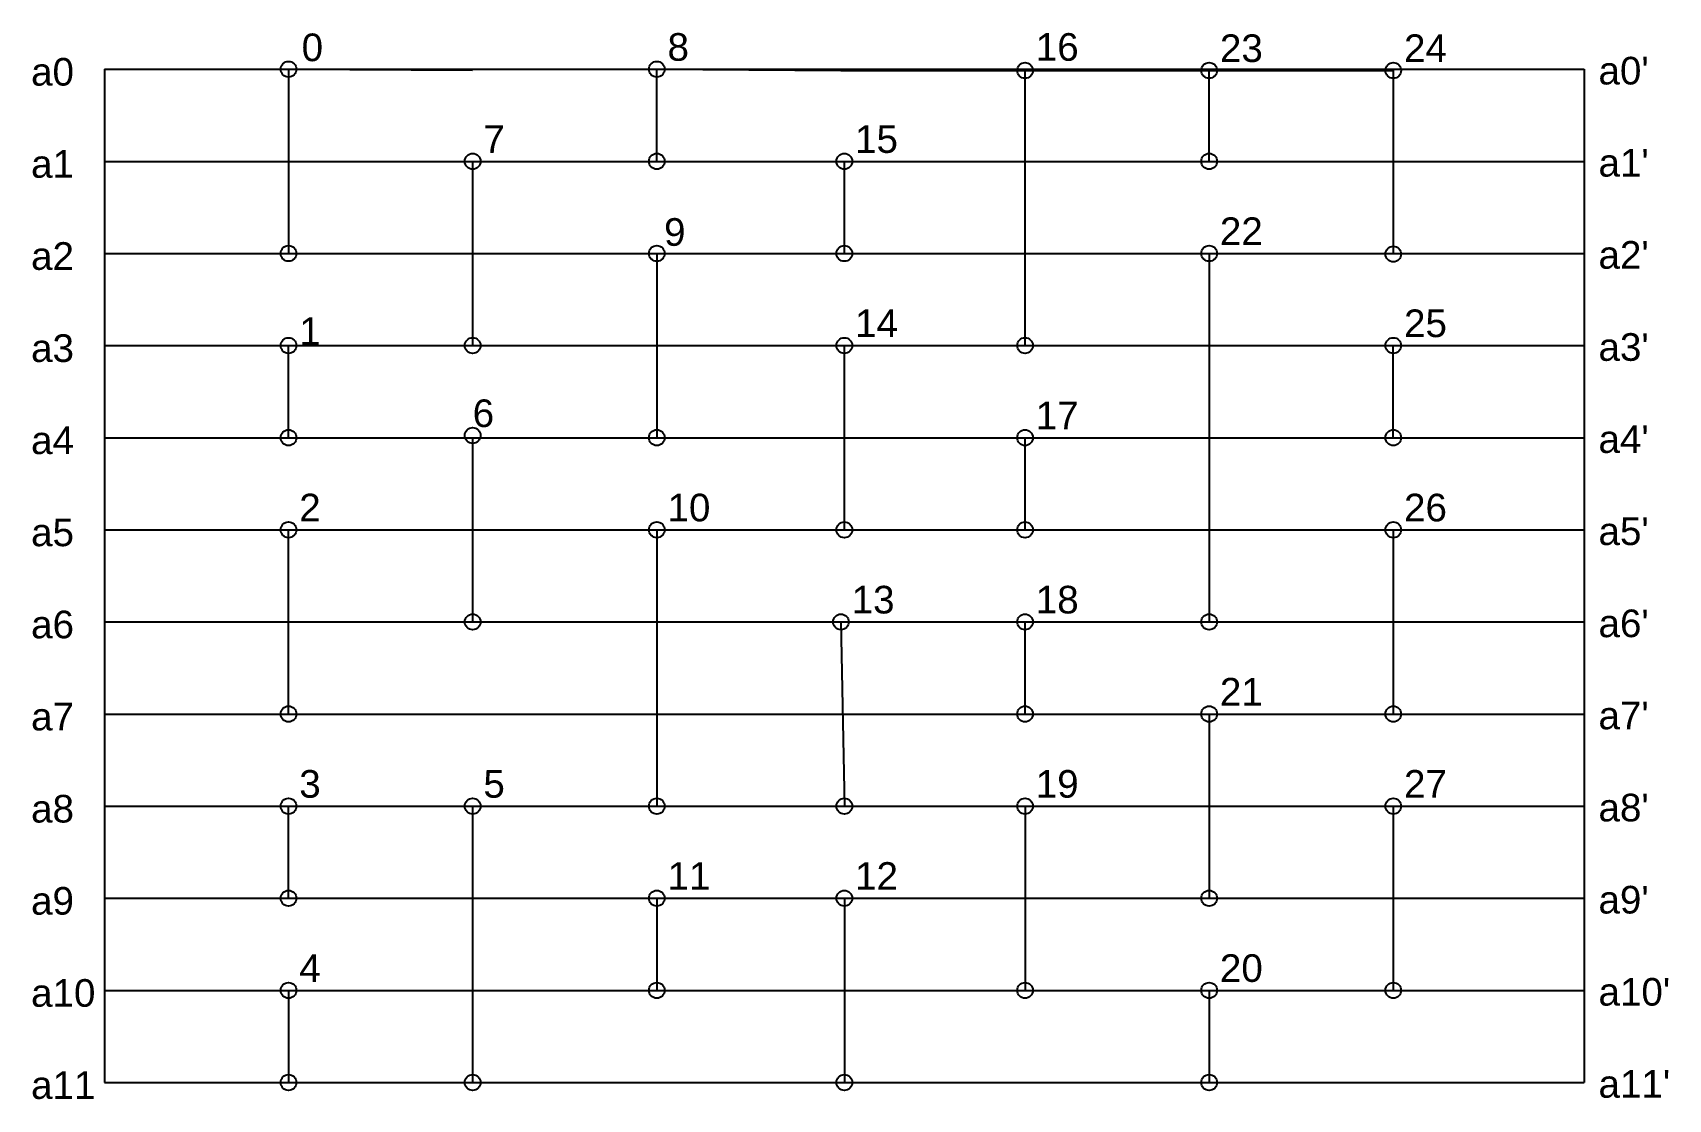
# Model space of a CAD drawing. Header units: inches. Extents: x 58.6 to 147.5, y 11.2 to 69.1.
import ezdxf

# ---------------------------------------------------------------- set-up
doc = ezdxf.new("R2010")
doc.units = ezdxf.units.IN
doc.header["$MEASUREMENT"] = 0
doc.styles.get("Standard").update_dxf_attribs({"font": 'arial.ttf'})

msp = doc.modelspace()

# ---------------------------------------------------------------- linework, layer by layer
for p, q in [((62.525, 67.085), (62.525, 62.085)), ((62.525, 67.085), (142.896, 67.085)), ((62.525, 67.085), (72.525, 67.085)), ((72.525, 67.085), (72.525, 57.085)), ((72.525, 67.085), (82.525, 67.03)), ((92.525, 62.085), (92.525, 67.085)), ((92.525, 67.085), (102.525, 67.011)), ((102.525, 67.011), (112.525, 67.018)), ((112.525, 52.085), (112.525, 67.018)), ((112.525, 67.018), (122.525, 67.018)), ((122.525, 62.085), (122.525, 67.018)), ((122.525, 67.018), (132.525, 67.018)), ((132.525, 67.018), (132.525, 57.052)), ((142.896, 67.085), (142.896, 62.085)), ((62.525, 62.085), (62.525, 57.085)), ((62.525, 62.085), (142.896, 62.085)), ((82.525, 62.085), (82.525, 52.085)), ((82.525, 62.085), (92.525, 62.085)), ((102.711, 57.085), (102.711, 62.085)), ((142.896, 62.085), (142.896, 57.085)), ((62.525, 57.085), (62.525, 52.085)), ((62.525, 57.085), (142.896, 57.085)), ((92.525, 57.085), (92.525, 47.085)), ((122.525, 57.085), (122.525, 37.085)), ((142.896, 57.085), (142.896, 52.085)), ((62.525, 52.085), (62.525, 47.085)), ((62.525, 52.085), (142.896, 52.085)), ((72.525, 47.085), (72.525, 52.085)), ((102.711, 42.085), (102.711, 52.085)), ((132.525, 47.085), (132.525, 52.085)), ((142.896, 52.085), (142.896, 47.085)), ((62.525, 47.085), (62.525, 42.085)), ((62.525, 47.085), (142.896, 47.085)), ((82.525, 47.085), (82.525, 37.085)), ((112.525, 42.085), (112.525, 47.085)), ((142.896, 47.085), (142.896, 42.085)), ((62.525, 42.085), (62.525, 37.085)), ((62.525, 42.085), (142.896, 42.085)), ((72.525, 32.085), (72.525, 42.085)), ((92.525, 42.085), (92.525, 27.085)), ((132.525, 42.085), (132.525, 32.085)), ((142.896, 42.085), (142.896, 37.085)), ((62.525, 37.085), (62.525, 32.085)), ((62.525, 37.085), (142.896, 37.085)), ((102.525, 37.085), (102.711, 27.085)), ((112.525, 32.085), (112.525, 37.085)), ((142.896, 37.085), (142.896, 32.085)), ((62.525, 32.085), (62.525, 27.085)), ((62.525, 32.085), (142.896, 32.085)), ((122.525, 32.085), (122.525, 22.085)), ((142.896, 32.085), (142.896, 27.085)), ((62.525, 27.085), (62.525, 22.085)), ((62.525, 27.085), (142.896, 27.085)), ((72.525, 22.085), (72.525, 27.085)), ((82.525, 27.085), (82.525, 12.085)), ((112.525, 27.085), (112.525, 17.085)), ((132.525, 27.085), (132.525, 17.085)), ((142.896, 27.085), (142.896, 22.085)), ((62.525, 22.085), (62.525, 17.085)), ((62.525, 22.085), (142.896, 22.085)), ((92.525, 22.085), (92.525, 17.085)), ((102.711, 22.085), (102.711, 12.085)), ((142.896, 22.085), (142.896, 17.085)), ((62.525, 17.085), (62.525, 12.085)), ((62.525, 17.085), (142.896, 17.085)), ((72.525, 17.085), (72.525, 12.085)), ((122.525, 17.085), (122.525, 12.085)), ((142.896, 17.085), (142.896, 12.085)), ((62.525, 12.085), (142.896, 12.085))]:
    msp.add_line(p, q)
for centre in [(72.525, 67.085), (92.525, 67.085), (112.525, 67.018), (122.525, 67.018), (132.525, 67.018), (82.525, 62.085), (92.525, 62.085), (102.711, 62.085), (122.525, 62.085), (72.525, 57.085), (92.525, 57.085), (102.711, 57.085), (122.525, 57.085), (132.525, 57.052), (72.525, 52.085), (82.525, 52.085), (102.711, 52.085), (112.525, 52.085), (132.525, 52.085), (72.525, 47.085), (82.525, 47.205), (92.525, 47.085), (112.525, 47.085), (132.525, 47.085), (72.525, 42.085), (92.525, 42.085), (102.711, 42.085), (112.525, 42.085), (132.525, 42.085), (82.525, 37.085), (102.525, 37.085), (112.525, 37.085), (122.525, 37.085), (72.525, 32.085), (112.525, 32.085), (122.525, 32.085), (132.525, 32.085), (72.525, 27.085), (82.525, 27.085), (92.525, 27.085), (102.711, 27.085), (112.525, 27.085), (132.525, 27.085), (72.525, 22.085), (92.525, 22.085), (102.711, 22.085), (122.525, 22.085), (72.525, 17.085), (92.525, 17.085), (112.525, 17.085), (122.525, 17.085), (132.525, 17.085), (72.525, 12.085), (82.525, 12.085), (102.711, 12.085), (122.525, 12.085)]:
    msp.add_circle(centre, 0.427)

# ---------------------------------------------------------------- texts
at = {"char_height": 1.5, "attachment_point": 1}
for s, insert in [(' 0', (72.655, 69.023)), (' 8', (92.525, 69.044)), (' 16', (112.525, 69.044)), (' 23', (122.527, 68.977)), (' 24', (132.525, 68.977)), (' a0', (57.96, 67.696)), (" a0'", (143.087, 67.758)), (' 7', (82.525, 64.044)), (' 15', (102.711, 64.044)), (' a1', (57.96, 62.696)), (" a1'", (143.087, 62.758)), (' 9', (92.338, 59.001)), (' 22', (122.525, 59.044)), (" a2'", (143.087, 57.758)), (' a2', (57.96, 57.696)), (' 1', (72.525, 53.617)), (' 14', (102.711, 54.044)), (' 25', (132.525, 54.044)), (' a3', (57.96, 52.696)), (" a3'", (143.087, 52.758)), ('6', (82.525, 49.163)), (' 17', (112.525, 49.044)), (' a4', (57.96, 47.696)), (" a4'", (143.087, 47.758)), (' 2', (72.525, 44.044)), (' 10', (92.525, 44.044)), (' 26', (132.525, 44.044)), (' a5', (57.96, 42.696)), (" a5'", (143.087, 42.758)), (' 13', (102.525, 39.044)), (' 18', (112.525, 39.044)), (' a6', (57.96, 37.696)), (" a6'", (143.087, 37.758)), (' 21', (122.525, 34.044)), (' a7', (57.96, 32.696)), (" a7'", (143.087, 32.758)), (' 3', (72.525, 29.044)), (' 5', (82.525, 29.044)), (' 19', (112.525, 29.044)), (' 27', (132.525, 29.044)), (' a8', (57.96, 27.696)), (" a8'", (143.087, 27.758)), (' 11', (92.525, 24.044)), (' 12', (102.711, 24.044)), (' a9', (57.96, 22.696)), (" a9'", (143.087, 22.758)), (' 4', (72.525, 19.044)), (' 20', (122.525, 19.044)), (" a10'", (143.087, 17.758)), (' a10', (57.96, 17.696)), (' a11', (57.96, 12.696)), (" a11'", (143.087, 12.758))]:
    msp.add_mtext_dynamic_manual_height_columns(s, width=7.26112, gutter_width=1, heights=[0], dxfattribs=dict(at, insert=insert))

doc.saveas('drawing.dxf')
